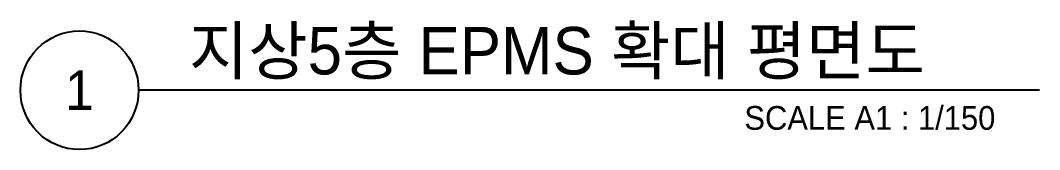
# Model space of a CAD drawing. Header units: millimetres. Extents: x 89450 to 753248, y -530175 to 1209785.
# Drawn here: x 298625 to 318025, y 539025 to 541474 of the extents above; entities that cross this region are included whole.
import ezdxf
from ezdxf.enums import TextEntityAlignment as Align

# ---------------------------------------------------------------- set-up
doc = ezdxf.new("R2010")
doc.units = ezdxf.units.MM
doc.header["$LTSCALE"] = 150
doc.layers.add('-----41 Drawing Title', color=2, linetype='Continuous')
doc.styles.add('ELEC', font='')
doc.styles.get('ELEC').set_extended_font_data('Dotum')

msp = doc.modelspace()

# ---------------------------------------------------------------- linework, layer by layer
at = {"layer": '-----41 Drawing Title', "color": 7}
msp.add_line((318025, 540150), (300875, 540150), dxfattribs=at)
msp.add_circle((299750, 540150), 1125, dxfattribs=at)

# ---------------------------------------------------------------- texts
at = {"layer": '-----41 Drawing Title', "color": 2, "style": 'ELEC'}
msp.add_text('지상5층 EPMS 확대 평면도', height=900, dxfattribs=at).set_placement((301833, 540450))
at = {"layer": '-----41 Drawing Title', "color": 7, "style": 'ELEC'}
msp.add_text('1', height=750, dxfattribs=at).set_placement((299750, 540150), align=Align.MIDDLE)
at = {"layer": '-----41 Drawing Title', "style": 'ELEC'}
msp.add_text('SCALE A1 : 1/150', height=450, dxfattribs=at).set_placement((317183, 539400), align=Align.RIGHT)

doc.saveas('drawing.dxf')
